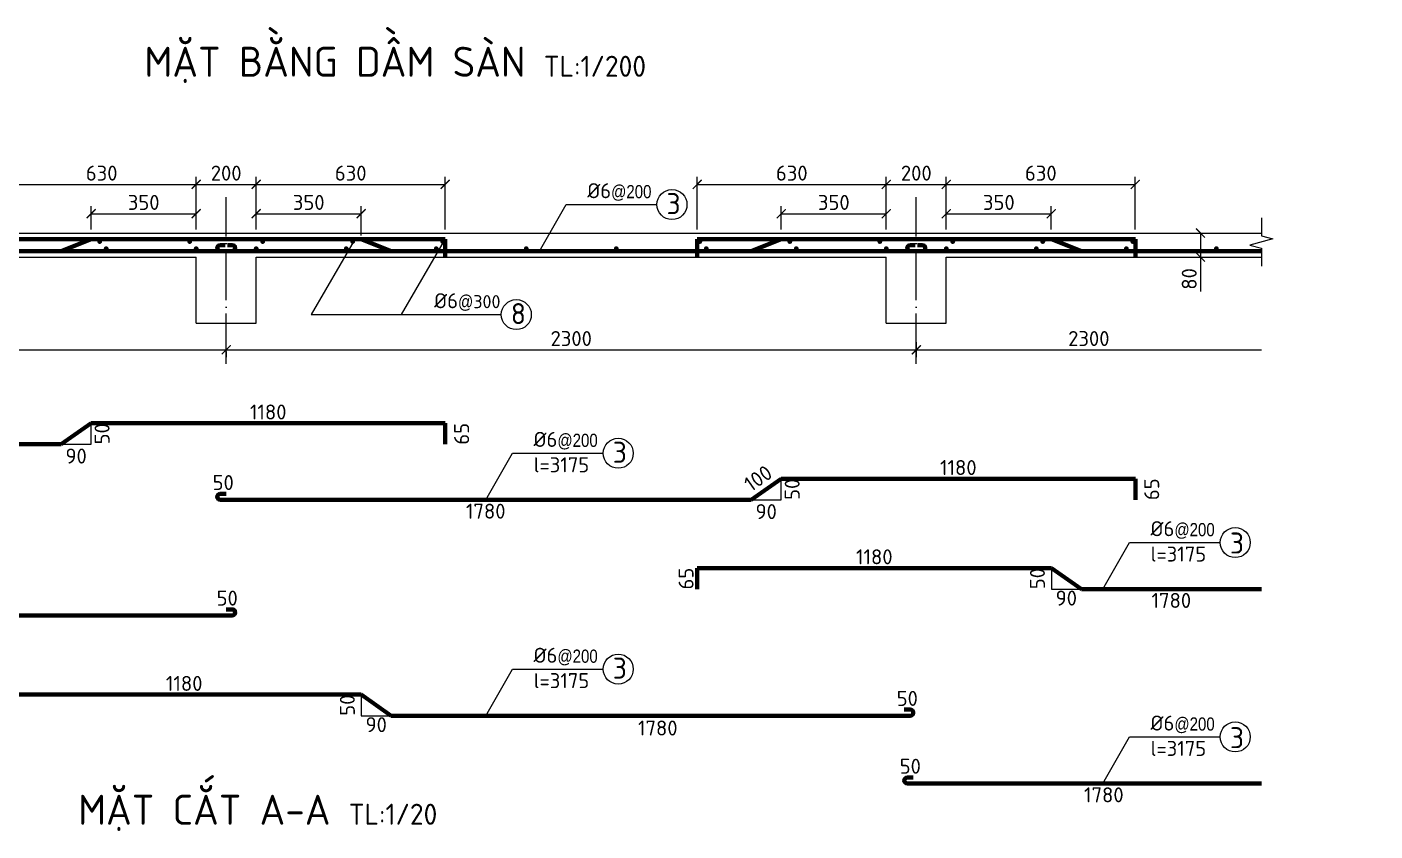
# Model space of a CAD drawing. Header units: millimetres. Extents: x 0 to 4970, y -594 to 1412.
# Drawn here: x 112.4 to 337.1, y 302.3 to 436.3 of the extents above; entities that cross this region are included whole.
import ezdxf

# ---------------------------------------------------------------- set-up
doc = ezdxf.new("R2010")
doc.units = ezdxf.units.MM
doc.header["$LTSCALE"] = 0.35
doc.header["$PDMODE"] = 3
doc.linetypes.add('ACAD_ISO04W100', pattern=[30, 24, -3, 0, -3])
doc.layers.get('0').update_dxf_attribs({"lineweight": 50})
for name, color, linetype, lineweight in [('CotThepSan', 13, 'Continuous', 70), ('DoVe', 1, 'Continuous', 18), ('Duong Bao San', 7, 'Continuous', 18), ('Kich Thuoc', 1, 'Continuous', 20), ('Ky Hieu', 4, 'Continuous', 20), ('Text', 40, 'Continuous', 20), ('Truc', 3, 'ACAD_ISO04W100', 20)]:
    doc.layers.add(name, color=color, linetype=linetype, lineweight=lineweight)
doc.styles.get("Standard").update_dxf_attribs({"font": 'isocpeur.ttf'})
doc.styles.add('VN', font='')
doc.styles.get('VN').set_extended_font_data('TCVN 7284')
doc.dimstyles.new('Dim20', dxfattribs={"dimtxt": 2.5, "dimasz": 1.5, "dimexe": 1.25, "dimexo": 0.625, "dimtad": 1, "dimlfac": 20, "dimtxsty": 'Standard', "dimblk": 'ARCHTICK', "dimcen": 2.5, "dimadec": 0, "dimazin": 0, "dimtfac": 1, "dimtmove": 0, "dimatfit": 3, "dimfxl": 1, "dimarcsym": 0})
doc.dimstyles.new('Dim20KT', dxfattribs={"dimtxt": 2.5, "dimasz": 1.5, "dimexe": 1.25, "dimexo": 0.625, "dimtad": 1, "dimlfac": 20, "dimtxsty": 'Standard', "dimblk": 'ARCHTICK', "dimcen": 2.5, "dimse1": 1, "dimse2": 1, "dimsd1": 1, "dimsd2": 1, "dimadec": 0, "dimazin": 0, "dimtfac": 1, "dimtmove": 0, "dimatfit": 3, "dimfxl": 1, "dimarcsym": 0})
doc.dimstyles.new('ISO-25', dxfattribs={"dimtxt": 2.5, "dimasz": 2.5, "dimexe": 1.25, "dimexo": 0.625, "dimtad": 1, "dimtxsty": 'Standard', "dimcen": 2.5, "dimadec": 0, "dimazin": 0, "dimtfac": 1, "dimtmove": 0, "dimatfit": 3, "dimfxl": 1, "dimarcsym": 0})

# ---------------------------------------------------------------- blocks, each defined once
blk = doc.blocks.new('*D621')
at = {"layer": 'Defpoints', "color": 0}
for p in [(297.13, 361), (301.73, 361), (297.13, 357.5)]:
    blk.add_point(p, dxfattribs=at)
at = {"layer": 'Kich Thuoc', "color": 0, "insert": (299.86, 359.25), "char_height": 2.5, "attachment_point": 5, "rotation": 90}
blk.add_mtext('65', dxfattribs=at)
blk = doc.blocks.new('_ArchTick')
at = {"color": 0, "linetype": 'ByBlock', "const_width": 0.15}
blk.add_lwpolyline([(-0.5, -0.5), (0.5, 0.5)], dxfattribs=at)
blk = doc.blocks.new('*D622')
at = {"layer": 'Defpoints', "color": 0}
for p in [(238.13, 361), (297.13, 361), (297.13, 361)]:
    blk.add_point(p, dxfattribs=at)
at = {"layer": 'Kich Thuoc', "color": 0, "insert": (267.63, 362.87), "char_height": 2.5, "attachment_point": 5}
blk.add_mtext('1180', dxfattribs=at)
blk = doc.blocks.new('*D623')
at = {"layer": 'Defpoints', "color": 0}
for p in [(144.63, 357.5), (233.13, 357.5), (233.13, 353.73)]:
    blk.add_point(p, dxfattribs=at)
at = {"layer": 'Kich Thuoc', "color": 0, "insert": (188.88, 355.6), "char_height": 2.5, "attachment_point": 5}
blk.add_mtext('1780', dxfattribs=at)
blk = doc.blocks.new('*D624')
at = {"layer": 'Defpoints', "color": 0}
for p in [(144.63, 358.5), (144.63, 358.5), (145.63, 358.5)]:
    blk.add_point(p, dxfattribs=at)
at = {"layer": 'Kich Thuoc', "color": 0, "insert": (145.13, 360.37), "char_height": 2.5, "attachment_point": 5}
blk.add_mtext('50', dxfattribs=at)
blk = doc.blocks.new('*D540')
at = {"layer": 'Defpoints', "color": 0}
for p in [(182.13, 370.24), (186.73, 370.24), (182.13, 366.74)]:
    blk.add_point(p, dxfattribs=at)
at = {"layer": 'Kich Thuoc', "color": 0, "insert": (184.86, 368.49), "char_height": 2.5, "attachment_point": 5, "rotation": 90}
blk.add_mtext('65', dxfattribs=at)
blk = doc.blocks.new('*D541')
at = {"layer": 'Defpoints', "color": 0}
for p in [(123.13, 370.24), (123.13, 366.74), (126.83, 366.74)]:
    blk.add_point(p, dxfattribs=at)
at = {"layer": 'Kich Thuoc', "color": 0, "insert": (124.95, 368.49), "char_height": 2.5, "attachment_point": 5, "rotation": 90}
blk.add_mtext('50', dxfattribs=at)
blk = doc.blocks.new('*D542')
at = {"layer": 'Defpoints', "color": 0}
for p in [(118.13, 366.74), (123.1, 366.74), (123.1, 362.9)]:
    blk.add_point(p, dxfattribs=at)
at = {"layer": 'Kich Thuoc', "color": 0, "insert": (120.62, 364.78), "char_height": 2.5, "attachment_point": 5}
blk.add_mtext('90', dxfattribs=at)
blk = doc.blocks.new('*D627')
at = {"layer": 'Defpoints', "color": 0}
for p in [(54.13, 338.25), (146.63, 338.25), (146.63, 334.15)]:
    blk.add_point(p, dxfattribs=at)
at = {"layer": 'Kich Thuoc', "color": 0, "insert": (100.38, 336.03), "char_height": 2.5, "attachment_point": 5}
blk.add_mtext('1860', dxfattribs=at)
blk = doc.blocks.new('*D544')
at = {"layer": 'Defpoints', "color": 0}
for p in [(145.3, 339.25), (145.3, 339.25), (146.3, 339.25)]:
    blk.add_point(p, dxfattribs=at)
at = {"layer": 'Kich Thuoc', "color": 0, "insert": (145.8, 341.12), "char_height": 2.5, "attachment_point": 5}
blk.add_mtext('50', dxfattribs=at)
blk = doc.blocks.new('*D628')
at = {"layer": 'Defpoints', "color": 0}
for p in [(109.13, 325.04), (168.13, 325.04), (168.13, 325.04)]:
    blk.add_point(p, dxfattribs=at)
at = {"layer": 'Kich Thuoc', "color": 0, "insert": (138.63, 326.91), "char_height": 2.5, "attachment_point": 5}
blk.add_mtext('1180', dxfattribs=at)
blk = doc.blocks.new('*D545')
at = {"layer": 'Defpoints', "color": 0}
for p in [(173.13, 321.86), (262.13, 321.86), (262.13, 317.6)]:
    blk.add_point(p, dxfattribs=at)
at = {"layer": 'Kich Thuoc', "color": 0, "insert": (217.55, 319.48), "char_height": 2.5, "attachment_point": 5}
blk.add_mtext('1780', dxfattribs=at)
blk = doc.blocks.new('*D546')
at = {"layer": 'Defpoints', "color": 0}
for p in [(258.63, 322.54), (258.63, 322.54), (259.63, 322.54)]:
    blk.add_point(p, dxfattribs=at)
at = {"layer": 'Kich Thuoc', "color": 0, "insert": (259.13, 324.41), "char_height": 2.5, "attachment_point": 5}
blk.add_mtext('50', dxfattribs=at)
blk = doc.blocks.new('*D547')
at = {"layer": 'Defpoints', "color": 0}
for p in [(259.13, 311.25), (259.13, 311.25), (260.13, 311.25)]:
    blk.add_point(p, dxfattribs=at)
at = {"layer": 'Kich Thuoc', "color": 0, "insert": (259.63, 313.12), "char_height": 2.5, "attachment_point": 5}
blk.add_mtext('50', dxfattribs=at)
blk = doc.blocks.new('*D630')
at = {"layer": 'Defpoints', "color": 0}
for p in [(224.13, 346.12), (224.13, 346.12), (224.13, 342.62)]:
    blk.add_point(p, dxfattribs=at)
at = {"layer": 'Kich Thuoc', "color": 0, "insert": (222.26, 344.37), "char_height": 2.5, "attachment_point": 5, "rotation": 90}
blk.add_mtext('65', dxfattribs=at)
blk = doc.blocks.new('*D631')
at = {"layer": 'Defpoints', "color": 0}
for p in [(224.13, 346.12), (283.13, 346.12), (283.13, 346.12)]:
    blk.add_point(p, dxfattribs=at)
at = {"layer": 'Kich Thuoc', "color": 0, "insert": (253.63, 348), "char_height": 2.5, "attachment_point": 5}
blk.add_mtext('1180', dxfattribs=at)
blk = doc.blocks.new('*D632')
at = {"layer": 'Defpoints', "color": 0}
for p in [(283.13, 346.12), (282.7, 342.62), (283.13, 342.62)]:
    blk.add_point(p, dxfattribs=at)
at = {"layer": 'Kich Thuoc', "color": 0, "insert": (280.82, 344.37), "char_height": 2.5, "attachment_point": 5, "rotation": 90}
blk.add_mtext('50', dxfattribs=at)
blk = doc.blocks.new('*D633')
at = {"layer": 'Defpoints', "color": 0}
for p in [(283.13, 342.62), (288.13, 342.62), (288.13, 339.25)]:
    blk.add_point(p, dxfattribs=at)
at = {"layer": 'Kich Thuoc', "color": 0, "insert": (285.63, 341.12), "char_height": 2.5, "attachment_point": 5}
blk.add_mtext('90', dxfattribs=at)
blk = doc.blocks.new('*D548')
at = {"layer": 'Defpoints', "color": 0}
for p in [(140.63, 405.15), (123.13, 401.92), (140.63, 401.92)]:
    blk.add_point(p, dxfattribs=at)
at = {"layer": 'Kich Thuoc', "color": 0, "lineweight": -2}
for p, q in [((123.13, 402.54), (123.13, 406.4)), ((123.13, 405.15), (140.63, 405.15)), ((140.63, 402.54), (140.63, 406.4))]:
    blk.add_line(p, q, dxfattribs=at)
at = {"layer": 'Kich Thuoc', "color": 0, "lineweight": -2, "xscale": 1.5, "yscale": 1.5, "zscale": 1.5, "rotation": 180}
blk.add_blockref('_ArchTick', (123.13, 405.15), dxfattribs=at)
at = {"layer": 'Kich Thuoc', "color": 0, "lineweight": -2, "xscale": 1.5, "yscale": 1.5, "zscale": 1.5}
blk.add_blockref('_ArchTick', (140.63, 405.15), dxfattribs=at)
at = {"layer": 'Kich Thuoc', "color": 0, "insert": (131.88, 407.03), "char_height": 2.5, "attachment_point": 5}
blk.add_mtext('350', dxfattribs=at)
blk = doc.blocks.new('*D636')
at = {"layer": 'Defpoints', "color": 0}
for p in [(168.13, 405.15), (150.63, 401.92), (168.13, 400.92)]:
    blk.add_point(p, dxfattribs=at)
at = {"layer": 'Kich Thuoc', "color": 0, "lineweight": -2}
for p, q in [((150.63, 402.54), (150.63, 406.4)), ((150.63, 405.15), (168.13, 405.15)), ((168.13, 401.54), (168.13, 406.4))]:
    blk.add_line(p, q, dxfattribs=at)
at = {"layer": 'Kich Thuoc', "color": 0, "lineweight": -2, "xscale": 1.5, "yscale": 1.5, "zscale": 1.5, "rotation": 180}
blk.add_blockref('_ArchTick', (150.63, 405.15), dxfattribs=at)
at = {"layer": 'Kich Thuoc', "color": 0, "lineweight": -2, "xscale": 1.5, "yscale": 1.5, "zscale": 1.5}
blk.add_blockref('_ArchTick', (168.13, 405.15), dxfattribs=at)
at = {"layer": 'Kich Thuoc', "color": 0, "insert": (159.38, 407.03), "char_height": 2.5, "attachment_point": 5}
blk.add_mtext('350', dxfattribs=at)
blk = doc.blocks.new('*D549')
at = {"layer": 'Defpoints', "color": 0}
for p in [(140.63, 410.04), (109.13, 401.92), (140.63, 401.92)]:
    blk.add_point(p, dxfattribs=at)
at = {"layer": 'Kich Thuoc', "color": 0, "lineweight": -2}
for p, q in [((109.13, 402.54), (109.13, 411.29)), ((140.63, 402.54), (140.63, 411.29)), ((109.13, 410.04), (140.63, 410.04))]:
    blk.add_line(p, q, dxfattribs=at)
at = {"layer": 'Kich Thuoc', "color": 0, "lineweight": -2, "xscale": 1.5, "yscale": 1.5, "zscale": 1.5, "rotation": 180}
blk.add_blockref('_ArchTick', (109.13, 410.04), dxfattribs=at)
at = {"layer": 'Kich Thuoc', "color": 0, "lineweight": -2, "xscale": 1.5, "yscale": 1.5, "zscale": 1.5}
blk.add_blockref('_ArchTick', (140.63, 410.04), dxfattribs=at)
at = {"layer": 'Kich Thuoc', "color": 0, "insert": (124.88, 411.91), "char_height": 2.5, "attachment_point": 5}
blk.add_mtext('630', dxfattribs=at)
blk = doc.blocks.new('*D550')
at = {"layer": 'Defpoints', "color": 0}
for p in [(150.63, 410.04), (140.63, 402.54), (150.63, 402.54)]:
    blk.add_point(p, dxfattribs=at)
at = {"layer": 'Kich Thuoc', "color": 0, "lineweight": -2}
for p, q in [((140.63, 403.17), (140.63, 411.29)), ((150.63, 403.17), (150.63, 411.29)), ((140.63, 410.04), (150.63, 410.04))]:
    blk.add_line(p, q, dxfattribs=at)
at = {"layer": 'Kich Thuoc', "color": 0, "lineweight": -2, "xscale": 1.5, "yscale": 1.5, "zscale": 1.5, "rotation": 180}
blk.add_blockref('_ArchTick', (140.63, 410.04), dxfattribs=at)
at = {"layer": 'Kich Thuoc', "color": 0, "lineweight": -2, "xscale": 1.5, "yscale": 1.5, "zscale": 1.5}
blk.add_blockref('_ArchTick', (150.63, 410.04), dxfattribs=at)
at = {"layer": 'Kich Thuoc', "color": 0, "insert": (145.63, 411.91), "char_height": 2.5, "attachment_point": 5}
blk.add_mtext('200', dxfattribs=at)
blk = doc.blocks.new('*D551')
at = {"layer": 'Defpoints', "color": 0}
for p in [(182.13, 410.04), (150.63, 402.54), (182.13, 401.92)]:
    blk.add_point(p, dxfattribs=at)
at = {"layer": 'Kich Thuoc', "color": 0, "lineweight": -2}
for p, q in [((150.63, 403.17), (150.63, 411.29)), ((182.13, 402.54), (182.13, 411.29)), ((150.63, 410.04), (182.13, 410.04))]:
    blk.add_line(p, q, dxfattribs=at)
at = {"layer": 'Kich Thuoc', "color": 0, "lineweight": -2, "xscale": 1.5, "yscale": 1.5, "zscale": 1.5, "rotation": 180}
blk.add_blockref('_ArchTick', (150.63, 410.04), dxfattribs=at)
at = {"layer": 'Kich Thuoc', "color": 0, "lineweight": -2, "xscale": 1.5, "yscale": 1.5, "zscale": 1.5}
blk.add_blockref('_ArchTick', (182.13, 410.04), dxfattribs=at)
at = {"layer": 'Kich Thuoc', "color": 0, "insert": (166.38, 411.91), "char_height": 2.5, "attachment_point": 5}
blk.add_mtext('630', dxfattribs=at)
blk = doc.blocks.new('*D552')
at = {"layer": 'Defpoints', "color": 0}
for p in [(303.13, 401.92), (303.13, 397.92), (307.99, 397.92)]:
    blk.add_point(p, dxfattribs=at)
at = {"layer": 'Kich Thuoc', "color": 0, "lineweight": -2}
for p, q in [((303.76, 401.92), (309.24, 401.92)), ((307.99, 401.92), (307.99, 397.92)), ((303.76, 397.92), (309.24, 397.92)), ((307.99, 397.92), (307.99, 392.17))]:
    blk.add_line(p, q, dxfattribs=at)
at = {"layer": 'Kich Thuoc', "color": 0, "lineweight": -2, "xscale": 1.5, "yscale": 1.5, "zscale": 1.5}
for p, rotation in [((307.99, 401.92), 90), ((307.99, 397.92), 270)]:
    blk.add_blockref('_ArchTick', p, dxfattribs=dict(at, rotation=rotation))
at = {"layer": 'Kich Thuoc', "color": 0, "insert": (306.11, 394.29), "char_height": 2.5, "attachment_point": 5, "rotation": 90}
blk.add_mtext('80', dxfattribs=at)
blk = doc.blocks.new('*D553')
at = {"layer": 'Defpoints', "color": 0}
for p in [(255.63, 405.15), (238.13, 401.92), (255.63, 401.92)]:
    blk.add_point(p, dxfattribs=at)
at = {"layer": 'Kich Thuoc', "color": 0, "lineweight": -2}
for p, q in [((238.13, 402.54), (238.13, 406.4)), ((238.13, 405.15), (255.63, 405.15)), ((255.63, 402.54), (255.63, 406.4))]:
    blk.add_line(p, q, dxfattribs=at)
at = {"layer": 'Kich Thuoc', "color": 0, "lineweight": -2, "xscale": 1.5, "yscale": 1.5, "zscale": 1.5, "rotation": 180}
blk.add_blockref('_ArchTick', (238.13, 405.15), dxfattribs=at)
at = {"layer": 'Kich Thuoc', "color": 0, "lineweight": -2, "xscale": 1.5, "yscale": 1.5, "zscale": 1.5}
blk.add_blockref('_ArchTick', (255.63, 405.15), dxfattribs=at)
at = {"layer": 'Kich Thuoc', "color": 0, "insert": (246.88, 407.03), "char_height": 2.5, "attachment_point": 5}
blk.add_mtext('350', dxfattribs=at)
blk = doc.blocks.new('*D554')
at = {"layer": 'Defpoints', "color": 0}
for p in [(283.13, 405.15), (265.63, 401.92), (283.13, 401.92)]:
    blk.add_point(p, dxfattribs=at)
at = {"layer": 'Kich Thuoc', "color": 0, "lineweight": -2}
for p, q in [((265.63, 402.54), (265.63, 406.4)), ((265.63, 405.15), (283.13, 405.15)), ((283.13, 402.54), (283.13, 406.4))]:
    blk.add_line(p, q, dxfattribs=at)
at = {"layer": 'Kich Thuoc', "color": 0, "lineweight": -2, "xscale": 1.5, "yscale": 1.5, "zscale": 1.5, "rotation": 180}
blk.add_blockref('_ArchTick', (265.63, 405.15), dxfattribs=at)
at = {"layer": 'Kich Thuoc', "color": 0, "lineweight": -2, "xscale": 1.5, "yscale": 1.5, "zscale": 1.5}
blk.add_blockref('_ArchTick', (283.13, 405.15), dxfattribs=at)
at = {"layer": 'Kich Thuoc', "color": 0, "insert": (274.38, 407.03), "char_height": 2.5, "attachment_point": 5}
blk.add_mtext('350', dxfattribs=at)
blk = doc.blocks.new('*D555')
at = {"layer": 'Defpoints', "color": 0}
for p in [(255.63, 410.04), (224.13, 401.92), (255.63, 401.92)]:
    blk.add_point(p, dxfattribs=at)
at = {"layer": 'Kich Thuoc', "color": 0, "lineweight": -2}
for p, q in [((224.13, 402.54), (224.13, 411.29)), ((255.63, 402.54), (255.63, 411.29)), ((224.13, 410.04), (255.63, 410.04))]:
    blk.add_line(p, q, dxfattribs=at)
at = {"layer": 'Kich Thuoc', "color": 0, "lineweight": -2, "xscale": 1.5, "yscale": 1.5, "zscale": 1.5, "rotation": 180}
blk.add_blockref('_ArchTick', (224.13, 410.04), dxfattribs=at)
at = {"layer": 'Kich Thuoc', "color": 0, "lineweight": -2, "xscale": 1.5, "yscale": 1.5, "zscale": 1.5}
blk.add_blockref('_ArchTick', (255.63, 410.04), dxfattribs=at)
at = {"layer": 'Kich Thuoc', "color": 0, "insert": (239.88, 411.91), "char_height": 2.5, "attachment_point": 5}
blk.add_mtext('630', dxfattribs=at)
blk = doc.blocks.new('*D556')
at = {"layer": 'Defpoints', "color": 0}
for p in [(265.63, 410.04), (255.63, 402.54), (265.63, 402.54)]:
    blk.add_point(p, dxfattribs=at)
at = {"layer": 'Kich Thuoc', "color": 0, "lineweight": -2}
for p, q in [((255.63, 403.17), (255.63, 411.29)), ((265.63, 403.17), (265.63, 411.29)), ((255.63, 410.04), (265.63, 410.04))]:
    blk.add_line(p, q, dxfattribs=at)
at = {"layer": 'Kich Thuoc', "color": 0, "lineweight": -2, "xscale": 1.5, "yscale": 1.5, "zscale": 1.5, "rotation": 180}
blk.add_blockref('_ArchTick', (255.63, 410.04), dxfattribs=at)
at = {"layer": 'Kich Thuoc', "color": 0, "lineweight": -2, "xscale": 1.5, "yscale": 1.5, "zscale": 1.5}
blk.add_blockref('_ArchTick', (265.63, 410.04), dxfattribs=at)
at = {"layer": 'Kich Thuoc', "color": 0, "insert": (260.63, 411.91), "char_height": 2.5, "attachment_point": 5}
blk.add_mtext('200', dxfattribs=at)
blk = doc.blocks.new('*D557')
at = {"layer": 'Defpoints', "color": 0}
for p in [(297.13, 410.04), (265.63, 402.54), (297.13, 401.92)]:
    blk.add_point(p, dxfattribs=at)
at = {"layer": 'Kich Thuoc', "color": 0, "lineweight": -2}
for p, q in [((265.63, 403.17), (265.63, 411.29)), ((297.13, 402.54), (297.13, 411.29)), ((265.63, 410.04), (297.13, 410.04))]:
    blk.add_line(p, q, dxfattribs=at)
at = {"layer": 'Kich Thuoc', "color": 0, "lineweight": -2, "xscale": 1.5, "yscale": 1.5, "zscale": 1.5, "rotation": 180}
blk.add_blockref('_ArchTick', (265.63, 410.04), dxfattribs=at)
at = {"layer": 'Kich Thuoc', "color": 0, "lineweight": -2, "xscale": 1.5, "yscale": 1.5, "zscale": 1.5}
blk.add_blockref('_ArchTick', (297.13, 410.04), dxfattribs=at)
at = {"layer": 'Kich Thuoc', "color": 0, "insert": (281.38, 411.91), "char_height": 2.5, "attachment_point": 5}
blk.add_mtext('630', dxfattribs=at)
blk = doc.blocks.new('*D598')
at = {"layer": 'Defpoints', "color": 0}
for p in [(238.13, 361), (238.13, 357.5), (241.83, 357.5)]:
    blk.add_point(p, dxfattribs=at)
at = {"layer": 'Kich Thuoc', "color": 0, "insert": (239.95, 359.25), "char_height": 2.5, "attachment_point": 5, "rotation": 90}
blk.add_mtext('50', dxfattribs=at)
blk = doc.blocks.new('*D599')
at = {"layer": 'Defpoints', "color": 0}
for p in [(233.13, 357.5), (238.1, 357.5), (238.1, 353.66)]:
    blk.add_point(p, dxfattribs=at)
at = {"layer": 'Kich Thuoc', "color": 0, "insert": (235.62, 355.53), "char_height": 2.5, "attachment_point": 5}
blk.add_mtext('90', dxfattribs=at)
blk = doc.blocks.new('*D600')
at = {"layer": 'Defpoints', "color": 0}
for p in [(237.9, 361.33), (238.13, 361), (233.13, 357.5)]:
    blk.add_point(p, dxfattribs=at)
at = {"layer": 'Kich Thuoc', "color": 0, "insert": (234.27, 361.08), "char_height": 2.5, "attachment_point": 5, "rotation": 34.992}
blk.add_mtext('100', dxfattribs=at)
blk = doc.blocks.new('*D601')
at = {"layer": 'Defpoints', "color": 0}
for p in [(168.13, 325.04), (167.7, 321.54), (168.13, 321.54)]:
    blk.add_point(p, dxfattribs=at)
at = {"layer": 'Kich Thuoc', "color": 0, "insert": (165.82, 323.29), "char_height": 2.5, "attachment_point": 5, "rotation": 90}
blk.add_mtext('50', dxfattribs=at)
blk = doc.blocks.new('*D602')
at = {"layer": 'Defpoints', "color": 0}
for p in [(168.13, 321.54), (173.13, 321.54), (173.13, 318.16)]:
    blk.add_point(p, dxfattribs=at)
at = {"layer": 'Kich Thuoc', "color": 0, "insert": (170.63, 320.04), "char_height": 2.5, "attachment_point": 5}
blk.add_mtext('90', dxfattribs=at)
blk = doc.blocks.new('*D649')
at = {"layer": 'Defpoints', "color": 0}
for p in [(145.63, 382.82), (145.63, 382.48), (30.63, 380.14)]:
    blk.add_point(p, dxfattribs=at)
at = {"layer": 'Kich Thuoc', "color": 0, "lineweight": -2}
for p, q in [((30.63, 380.77), (30.63, 383.73)), ((30.63, 382.48), (145.63, 382.48)), ((145.63, 382.2), (145.63, 381.23))]:
    blk.add_line(p, q, dxfattribs=at)
at = {"layer": 'Kich Thuoc', "color": 0, "lineweight": -2, "xscale": 1.5, "yscale": 1.5, "zscale": 1.5, "rotation": 180}
blk.add_blockref('_ArchTick', (30.63, 382.48), dxfattribs=at)
at = {"layer": 'Kich Thuoc', "color": 0, "lineweight": -2, "xscale": 1.5, "yscale": 1.5, "zscale": 1.5}
blk.add_blockref('_ArchTick', (145.63, 382.48), dxfattribs=at)
at = {"layer": 'Kich Thuoc', "color": 0, "insert": (88.13, 384.36), "char_height": 2.5, "attachment_point": 5}
blk.add_mtext('2300', dxfattribs=at)
blk = doc.blocks.new('*D650')
at = {"layer": 'Defpoints', "color": 0}
for p in [(260.63, 384.41), (145.63, 382.82), (260.63, 382.48)]:
    blk.add_point(p, dxfattribs=at)
at = {"layer": 'Kich Thuoc', "color": 0, "lineweight": -2}
for p, q in [((145.63, 382.48), (260.63, 382.48)), ((145.63, 382.2), (145.63, 381.23)), ((260.63, 383.78), (260.63, 381.23))]:
    blk.add_line(p, q, dxfattribs=at)
at = {"layer": 'Kich Thuoc', "color": 0, "lineweight": -2, "xscale": 1.5, "yscale": 1.5, "zscale": 1.5, "rotation": 180}
blk.add_blockref('_ArchTick', (145.63, 382.48), dxfattribs=at)
at = {"layer": 'Kich Thuoc', "color": 0, "lineweight": -2, "xscale": 1.5, "yscale": 1.5, "zscale": 1.5}
blk.add_blockref('_ArchTick', (260.63, 382.48), dxfattribs=at)
at = {"layer": 'Kich Thuoc', "color": 0, "insert": (203.13, 384.36), "char_height": 2.5, "attachment_point": 5}
blk.add_mtext('2300', dxfattribs=at)
blk = doc.blocks.new('*D538')
at = {"layer": 'Defpoints', "color": 0}
for p in [(26.63, 369.95), (118.13, 369.95), (118.13, 362.92)]:
    blk.add_point(p, dxfattribs=at)
at = {"layer": 'Kich Thuoc', "color": 0, "insert": (72.38, 364.8), "char_height": 2.5, "attachment_point": 5}
blk.add_mtext('1820', dxfattribs=at)
blk = doc.blocks.new('*D619')
at = {"layer": 'Defpoints', "color": 0}
for p in [(123.13, 370.24), (182.13, 370.24), (182.13, 370.24)]:
    blk.add_point(p, dxfattribs=at)
at = {"layer": 'Kich Thuoc', "color": 0, "insert": (152.63, 372.12), "char_height": 2.5, "attachment_point": 5}
blk.add_mtext('1180', dxfattribs=at)
blk = doc.blocks.new('*D908')
at = {"layer": 'Defpoints', "color": 0}
for p in [(258.88, 342.62), (347.38, 342.62), (347.38, 338.85)]:
    blk.add_point(p, dxfattribs=at)
at = {"layer": 'Kich Thuoc', "color": 0, "insert": (303.13, 340.73), "char_height": 2.5, "attachment_point": 5}
blk.add_mtext('1780', dxfattribs=at)
blk = doc.blocks.new('*D909')
at = {"layer": 'Defpoints', "color": 0}
for p in [(247.63, 310.25), (336.13, 310.25), (336.13, 306.48)]:
    blk.add_point(p, dxfattribs=at)
at = {"layer": 'Kich Thuoc', "color": 0, "insert": (291.88, 308.35), "char_height": 2.5, "attachment_point": 5}
blk.add_mtext('1780', dxfattribs=at)

msp = doc.modelspace()

# ---------------------------------------------------------------- linework, layer by layer
at = {"layer": 'CotThepSan'}
for p, q in [((109.134345, 400.919645), (182.134345, 400.919645)), ((118.134345, 398.919645), (123.134345, 400.919645)), ((144.634345, 399.919645), (145.454537, 399.919645)), ((146.634345, 399.919645), (145.833409, 399.919645)), ((173.134345, 398.919645), (168.134345, 400.919645)), ((182.134345, 400.919645), (182.134345, 397.919645)), ((224.134345, 400.919645), (224.134345, 397.919645)), ((224.134345, 400.919645), (260.634345, 400.919645)), ((233.134345, 398.919645), (238.134345, 400.919645)), ((259.634345, 399.919645), (260.404875, 399.919645)), ((259.634345, 399.919645), (260.454537, 399.919645)), ((260.634345, 400.919645), (297.134345, 400.919645)), ((261.634345, 399.919645), (260.833409, 399.919645)), ((261.634345, 399.919645), (260.873376, 399.919645)), ((283.134345, 400.919645), (288.134345, 398.919645)), ((297.134345, 400.919645), (297.134345, 397.919645)), ((26.634345, 398.919645), (118.634345, 398.919645)), ((54.134345, 398.919645), (147.134345, 398.919645)), ((233.134345, 398.919645), (144.634345, 398.919645)), ((173.134345, 398.919645), (261.634345, 398.919645)), ((265.634345, 398.919645), (259.634345, 398.919645)), ((265.634345, 398.919645), (318.134345, 398.919645)), ((118.134345, 366.742919), (123.134345, 370.242919)), ((123.134345, 370.242919), (182.134345, 370.242919)), ((182.134345, 370.242919), (182.134345, 366.742919)), ((26.634345, 366.742919), (118.134345, 366.742919)), ((238.134345, 360.996255), (233.134345, 357.496255)), ((297.134345, 360.996255), (238.134345, 360.996255)), ((297.134345, 357.496255), (297.134345, 360.996255)), ((144.634345, 358.496255), (145.634345, 358.496255)), ((233.134345, 357.496255), (144.634345, 357.496255)), ((224.134345, 342.621978), (224.134345, 346.121978)), ((224.134345, 346.121978), (283.134345, 346.121978)), ((283.134345, 346.121978), (288.134345, 342.621978)), ((288.134345, 342.621978), (318.134345, 342.621978)), ((146.634345, 339.246184), (145.634345, 339.246184)), ((54.134345, 338.246184), (146.634345, 338.246184)), ((109.134345, 325.039593), (168.134345, 325.039593)), ((168.134345, 325.039593), (173.134345, 321.539593)), ((173.134345, 321.539593), (259.634345, 321.539593)), ((259.634345, 322.539593), (258.634345, 322.539593)), ((259.134345, 311.246469), (260.134345, 311.246469)), ((265.634345, 310.246469), (259.134345, 310.246469)), ((265.634345, 310.246469), (318.134345, 310.246469))]:
    msp.add_line(p, q, dxfattribs=at)
at = {"layer": 'CotThepSan', "color": 1, "const_width": 0.4}
for points in [[(124.35635, 400.519645, 1), (124.75635, 400.519645, 1)], [(139.35635, 400.519645, 1), (139.75635, 400.519645, 1)], [(151.91234, 400.519645, -1), (151.51234, 400.519645, -1)], [(166.91234, 400.519645, -1), (166.51234, 400.519645, -1)], [(181.91234, 400.519645, -1), (181.51234, 400.519645, -1)], [(224.35635, 400.519645, 1), (224.75635, 400.519645, 1)], [(239.35635, 400.519645, 1), (239.75635, 400.519645, 1)], [(254.35635, 400.519645, 1), (254.75635, 400.519645, 1)], [(266.91234, 400.519645, -1), (266.51234, 400.519645, -1)], [(281.91234, 400.519645, -1), (281.51234, 400.519645, -1)], [(296.91234, 400.519645, -1), (296.51234, 400.519645, -1)], [(125.434345, 399.319645, 1), (125.834345, 399.319645, 1)], [(140.434345, 399.319645, 1), (140.834345, 399.319645, 1)], [(150.434345, 399.319645, 1), (150.834345, 399.319645, 1)], [(165.434345, 399.319645, 1), (165.834345, 399.319645, 1)], [(180.434345, 399.319645, 1), (180.834345, 399.319645, 1)], [(195.434345, 399.319645, 1), (195.834345, 399.319645, 1)], [(210.434345, 399.319645, 1), (210.834345, 399.319645, 1)], [(225.434345, 399.319645, 1), (225.834345, 399.319645, 1)], [(240.434345, 399.319645, 1), (240.834345, 399.319645, 1)], [(255.434345, 399.319645, 1), (255.834345, 399.319645, 1)], [(265.434345, 399.319645, 1), (265.834345, 399.319645, 1)], [(280.434345, 399.319645, 1), (280.834345, 399.319645, 1)], [(295.434345, 399.319645, 1), (295.834345, 399.319645, 1)], [(310.434345, 399.319645, 1), (310.834345, 399.319645, 1)]]:
    msp.add_lwpolyline(points, format="xyb", close=True, dxfattribs=at)
at = {"layer": 'CotThepSan'}
for centre, start, end in [((144.634345, 399.419645), 90, 270), ((146.634345, 399.419645), 270, 90), ((259.634345, 399.419645), 90, 270), ((261.634345, 399.419645), 270, 90), ((144.634345, 357.996255), 90, 270), ((146.634345, 338.746184), 270, 90), ((259.634345, 322.039593), 270, 90), ((259.134345, 310.746469), 90, 270)]:
    msp.add_arc(centre, 0.5, start, end, dxfattribs=at)
at = {"layer": 'DoVe'}
for p, q in [((123.134345, 366.742919), (123.134345, 370.242919)), ((118.134345, 366.742919), (123.134345, 366.742919)), ((238.134345, 357.496255), (238.134345, 360.996255)), ((233.134345, 357.496255), (238.134345, 357.496255)), ((283.134345, 346.121978), (283.134345, 342.621978)), ((283.134345, 342.621978), (288.134345, 342.621978)), ((168.134345, 325.039593), (168.134345, 321.539593)), ((168.134345, 321.539593), (173.134345, 321.539593))]:
    msp.add_line(p, q, dxfattribs=at)
at = {"layer": 'Duong Bao San'}
for p, q in [((140.634345, 386.919645), (140.634345, 397.919645)), ((150.634345, 386.919645), (150.634345, 397.919645)), ((255.634345, 386.919645), (255.634345, 397.919645)), ((265.634345, 386.919645), (265.634345, 397.919645)), ((140.634345, 386.919645), (150.634345, 386.919645)), ((255.634345, 386.919645), (265.634345, 386.919645))]:
    msp.add_line(p, q, dxfattribs=at)
for points in [[(35.634345, 401.919645), (265.634345, 401.919645), (318.134345, 401.919645)], [(35.634345, 397.919645), (140.634345, 397.919645)], [(150.634345, 397.919645), (255.634345, 397.919645)], [(265.634345, 397.919645), (318.134345, 397.919645)]]:
    msp.add_lwpolyline(points, dxfattribs=at)
at = {"layer": 'Kich Thuoc'}
for p, q in [((260.634345, 383.156067), (260.634345, 381.233758)), ((260.634345, 382.483758), (318.134345, 382.483758))]:
    msp.add_line(p, q, dxfattribs=at)
at = {"layer": 'Ky Hieu'}
for p, q in [((206.926786, 406.668877), (217.42012, 406.668877)), ((181.930359, 400.710964), (174.789438, 388.342525)), ((180.282407, 388.342525), (190.77574, 388.342525)), ((190.77574, 388.342525), (191.477939, 388.342525)), ((197.973138, 365.245487), (208.466471, 365.245487)), ((300.785266, 350.37121), (311.2786, 350.37121)), ((197.973138, 329.288825), (208.466471, 329.288825)), ((300.785266, 317.995701), (311.2786, 317.995701))]:
    msp.add_line(p, q, dxfattribs=at)
msp.add_lwpolyline([(318.134345, 404.437283), (318.134345, 404.437283), (318.134345, 401.472559), (320.066197, 400.954921), (316.202494, 399.919645), (318.134345, 399.402007), (318.134345, 396.437283), (318.134345, 396.437283)], dxfattribs=at)
for centre in [(219.92012, 406.668877), (193.977939, 388.342525), (210.966471, 365.245487), (313.7786, 350.37121), (210.966471, 329.288825), (313.7786, 317.995701)]:
    msp.add_circle(centre, 2.5, dxfattribs=at)
at = {"layer": 'Truc'}
for p, q in [((145.634345, 380.143708), (145.634345, 407.926693)), ((260.634345, 380.143708), (260.634345, 407.926693))]:
    msp.add_line(p, q, dxfattribs=at)

# ---------------------------------------------------------------- block references
at = {"layer": 'Kich Thuoc', "xscale": 1.5, "yscale": 1.5, "zscale": 1.5, "rotation": 180}
msp.add_blockref('_ArchTick', (260.634345, 382.483758), dxfattribs=at)

# ---------------------------------------------------------------- texts
at = {"layer": 'Kich Thuoc', "insert": (289.384345, 384.358758), "char_height": 2.5, "attachment_point": 5}
msp.add_mtext('2300', dxfattribs=at)
at = {"layer": 'Ky Hieu', "style": 'VN'}
for s, p in [('3', (219.006097, 405.085743)), ('8', (193.063915, 386.759391)), ('3', (210.052448, 363.662352)), ('3', (312.899853, 348.542949)), ('3', (210.052448, 327.70569)), ('3', (312.899853, 316.120161))]:
    msp.add_text(s, height=3.5, dxfattribs=at).set_placement(p)
at = {"layer": 'Ky Hieu', "char_height": 2.5, "attachment_point": 7}
for s, insert in [('%%C6{\\fVNI-Helve-Condense|b0|i0|c0|p2;\\H0.875x;@200}', (205.799777, 407.293877)), ('%%C6{\\fVNI-Helve-Condense|b0|i0|c0|p2;\\H0.875x;@\\fISOCPEUR|b0|i0|c0|p34;300}', (180.282407, 388.967525)), ('%%C6{\\fVNI-Helve-Condense|b0|i0|c0|p2;\\H0.875x;@200}', (196.846128, 365.870487)), ('l=3175', (196.868807, 362.080441)), ('%%C6{\\fVNI-Helve-Condense|b0|i0|c0|p2;\\H0.875x;@200}', (299.658257, 350.99621)), ('l=3175', (299.680936, 347.206164)), ('%%C6{\\fVNI-Helve-Condense|b0|i0|c0|p2;\\H0.875x;@200}', (196.846128, 329.913825)), ('l=3175', (196.868807, 326.123779)), ('%%C6{\\fVNI-Helve-Condense|b0|i0|c0|p2;\\H0.875x;@200}', (299.658257, 318.620701)), ('l=3175', (299.680936, 314.830655))]:
    msp.add_mtext(s, dxfattribs=dict(at, insert=insert))
at = {"layer": 'Text', "char_height": 5, "width": 119.00779123, "attachment_point": 8, "style": 'VN'}
for s, insert in [('^IMẶT BẰNG DẦM SÀN {\\H0.7x;TL:1/200}', (172.281649, 426.915732)), ('^IMẶT CẮT A-A {\\H0.7x;TL:1/20}', (149.364431, 302.324326))]:
    msp.add_mtext(s, dxfattribs=dict(at, insert=insert))

# ---------------------------------------------------------------- dimensions: what is measured, and where the dimension line sits
at = {"layer": 'Kich Thuoc'}
for base, p1, p2, dimstyle, picture, middle in [((140.634345, 410.036643), (109.134345, 401.919645), (140.634345, 401.919645), 'Dim20', '*D549', (124.884345, 411.911643)), ((150.634345, 410.036643), (140.634345, 402.544645), (150.634345, 402.544645), 'Dim20', '*D550', (145.634345, 411.911643)), ((182.134345, 410.036643), (150.634345, 402.544645), (182.134345, 401.919645), 'Dim20', '*D551', (166.384345, 411.911643)), ((255.634345, 410.036643), (224.134345, 401.919645), (255.634345, 401.919645), 'Dim20', '*D555', (239.884345, 411.911643)), ((265.634345, 410.036643), (255.634345, 402.544645), (265.634345, 402.544645), 'Dim20', '*D556', (260.634345, 411.911643)), ((297.134345, 410.036643), (265.634345, 402.544645), (297.134345, 401.919645), 'Dim20', '*D557', (281.384345, 411.911643)), ((140.634345, 405.15344), (123.134345, 401.919645), (140.634345, 401.919645), 'Dim20', '*D548', (131.884345, 407.02844)), ((168.134345, 405.15344), (150.634345, 401.919645), (168.134345, 400.919645), 'Dim20', '*D636', (159.384345, 407.02844)), ((255.634345, 405.15344), (238.134345, 401.919645), (255.634345, 401.919645), 'Dim20', '*D553', (246.884345, 407.02844)), ((283.134345, 405.15344), (265.634345, 401.919645), (283.134345, 401.919645), 'Dim20', '*D554', (274.384345, 407.02844)), ((145.634345, 382.483758), (30.634345, 380.143708), (145.634345, 382.822623), 'Dim20', '*D649', (88.134345, 384.358758)), ((182.134345, 370.242919), (123.134345, 370.242919), (182.134345, 370.242919), 'Dim20KT', '*D619', (152.634345, 372.117919)), ((297.134345, 360.996255), (238.134345, 360.996255), (297.134345, 360.996255), 'Dim20KT', '*D622', (267.634345, 362.871255)), ((283.134345, 346.121978), (224.134345, 346.121978), (283.134345, 346.121978), 'Dim20KT', '*D631', (253.634345, 347.996978)), ((168.134345, 325.039593), (109.134345, 325.039593), (168.134345, 325.039593), 'Dim20KT', '*D628', (138.634345, 326.914593))]:
    dim = msp.add_linear_dim(base=base, p1=p1, p2=p2, dimstyle=dimstyle, dxfattribs=at)
    dim.commit()
    dim.dimension.update_dxf_attribs({"geometry": picture, "text_midpoint": middle})
dim = msp.add_linear_dim(base=(307.98865, 397.919645), p1=(303.132632, 401.919645), p2=(303.132632, 397.919645), angle=90, dimstyle='Dim20', dxfattribs=at)
dim.commit()
dim.dimension.update_dxf_attribs({"geometry": '*D552', "text_midpoint": (306.11365, 394.294645)})
dim = msp.add_linear_dim(base=(260.634345, 382.483758), p1=(145.634345, 382.822623), p2=(260.634345, 384.406067), dimstyle='Dim20', override={"dimtmove": 1}, dxfattribs=at)
dim.commit()
dim.dimension.update_dxf_attribs({"geometry": '*D650', "text_midpoint": (203.134345, 384.358758)})
for base, p1, p2, text, picture, middle in [((118.134345, 362.92448), (26.634345, 369.954382), (118.134345, 369.954382), '1820', '*D538', (72.384345, 364.79948)), ((233.134345, 353.725762), (144.634345, 357.496255), (233.134345, 357.496255), '1780', '*D623', (188.884345, 355.600762)), ((347.384345, 338.851485), (258.884345, 342.621978), (347.384345, 342.621978), '1780', '*D908', (303.134345, 340.726485)), ((146.634345, 334.153229), (54.134345, 338.246184), (146.634345, 338.246184), '1860', '*D627', (100.384345, 336.028229)), ((336.134345, 306.475976), (247.634345, 310.246469), (336.134345, 310.246469), '1780', '*D909', (291.884345, 308.350976))]:
    dim = msp.add_linear_dim(base=base, p1=p1, p2=p2, text=text, dimstyle='Dim20KT', dxfattribs=at)
    dim.commit()
    dim.dimension.update_dxf_attribs({"geometry": picture, "text_midpoint": middle})
for base, p1, p2, angle, text, picture, middle, dimtype in [((126.829731, 366.742919), (123.134345, 370.242919), (123.134345, 366.742919), 90, '50', '*D541', (126.829731, 368.492919), 160), ((186.732994, 370.242919), (182.134345, 366.742919), (182.134345, 370.242919), 90, '65', '*D540', (186.732994, 368.492919), 160), ((237.899998, 361.331036), (233.134345, 357.496255), (238.134345, 360.996255), 34.9920202, '100', '*D600', (235.341835, 359.540322), 161), ((241.829731, 357.496255), (238.134345, 360.996255), (238.134345, 357.496255), 90, '50', '*D598', (241.829731, 359.246255), 160), ((301.732994, 360.996255), (297.134345, 357.496255), (297.134345, 360.996255), 90, '65', '*D621', (301.732994, 359.246255), 160), ((224.134345, 346.121978), (224.134345, 342.621978), (224.134345, 346.121978), 90, '65', '*D630', (224.134345, 344.371978), 160), ((282.699572, 342.621978), (283.134345, 346.121978), (283.134345, 342.621978), 90, '50', '*D632', (282.699572, 344.371978), 160), ((167.699572, 321.539593), (168.134345, 325.039593), (168.134345, 321.539593), 90, '50', '*D601', (167.699572, 323.289593), 160)]:
    dim = msp.add_linear_dim(base=base, p1=p1, p2=p2, angle=angle, text=text, dimstyle='Dim20KT', dxfattribs=at)
    dim.commit()
    dim.dimension.update_dxf_attribs({"geometry": picture, "text_midpoint": middle, "dimtype": dimtype})
for base, p1, p2, text, picture, middle in [((123.10177, 362.902057), (118.134345, 366.742919), (123.10177, 366.742919), '90', '*D542', (120.618058, 362.902057)), ((144.634345, 358.496255), (145.634345, 358.496255), (144.634345, 358.496255), '50', '*D624', (145.134345, 358.496255)), ((238.10177, 353.655393), (233.134345, 357.496255), (238.10177, 357.496255), '90', '*D599', (235.618058, 353.655393)), ((145.297777, 339.246184), (146.297777, 339.246184), (145.297777, 339.246184), '50', '*D544', (145.797777, 339.246184)), ((288.134345, 339.246144), (283.134345, 342.621978), (288.134345, 342.621978), '90', '*D633', (285.634345, 339.246144)), ((258.634345, 322.539593), (259.634345, 322.539593), (258.634345, 322.539593), '50', '*D546', (259.134345, 322.539593)), ((173.134345, 318.163759), (168.134345, 321.539593), (173.134345, 321.539593), '90', '*D602', (170.634345, 318.163759)), ((262.134345, 317.604087), (173.134345, 321.861457), (262.134345, 321.861457), '1780', '*D545', (217.551814, 317.604087)), ((259.134345, 311.246469), (260.134345, 311.246469), (259.134345, 311.246469), '50', '*D547', (259.634345, 311.246469))]:
    dim = msp.add_linear_dim(base=base, p1=p1, p2=p2, text=text, dimstyle='Dim20KT', dxfattribs=at)
    dim.commit()
    dim.dimension.update_dxf_attribs({"geometry": picture, "text_midpoint": middle, "dimtype": 160})

# ---------------------------------------------------------------- leaders
at = {"layer": 'Ky Hieu', "annotation_type": 0, "has_hookline": 1, "hookline_direction": 0}
for points, dimstyle, text_width in [([(197.837994, 398.919645), (202.312015, 406.668877), (206.39512, 406.668877)], 'Dim20', 10.4), ([(166.930359, 400.710964), (159.789438, 388.342525), (179.657407, 388.342525)], 'ISO-25', 10.493333), ([(188.884345, 357.496255), (193.358366, 365.245487), (197.441471, 365.245487)], 'Dim20', 10.4), ([(291.696474, 342.621978), (296.170495, 350.37121), (300.2536, 350.37121)], 'Dim20', 10.4), ([(188.884345, 321.539593), (193.358366, 329.288825), (197.441471, 329.288825)], 'Dim20', 10.4), ([(291.696474, 310.246469), (296.170495, 317.995701), (300.2536, 317.995701)], 'Dim20', 10.4)]:
    msp.add_leader(points, dimstyle=dimstyle, override={"dimgap": 0.625, "dimtad": 1, "dimldrblk": 'None'}, dxfattribs=dict(at, text_width=text_width))

doc.saveas('drawing.dxf')
